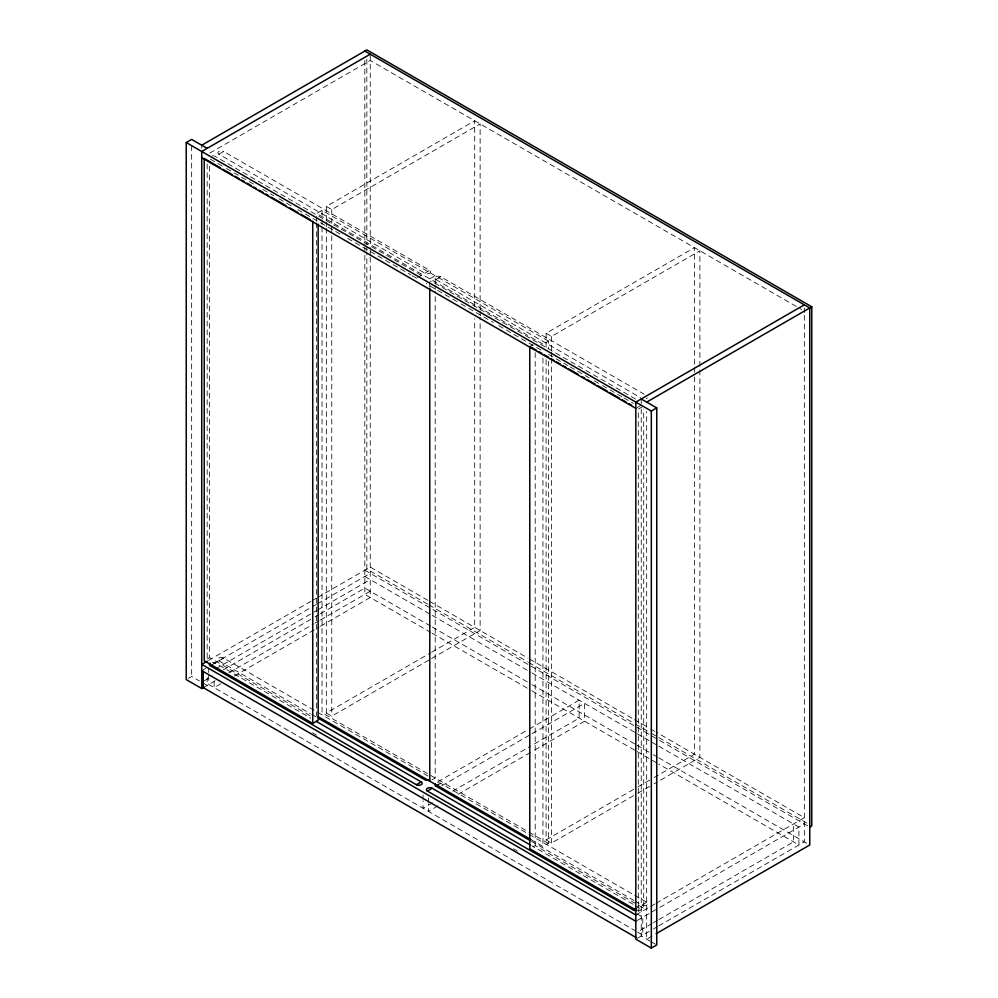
<?xml version="1.0" encoding="UTF-8"?>
<svg xmlns="http://www.w3.org/2000/svg" width="998" height="998" viewBox="0 0 998 998"><rect width="100%" height="100%" fill="white"/><g stroke="black" fill="none" stroke-linecap="round" stroke-linejoin="round"><path stroke-width="0.75" stroke-dasharray="4.99 3.74" d="M209.817 153.081L370.246 60.466L801.631 309.517M218.861 154.216L223.664 151.447L429.701 270.396A3.393 1.959 0 0 1 429.701 273.178A3.393 1.959 0 0 1 424.899 273.178L218.861 154.216A3.393 1.959 0 0 1 218.861 151.447A3.393 1.959 0 0 1 223.664 151.447M326.334 220.458L326.334 206.424L474.699 120.77L474.699 306.261M548.376 341.066L322.03 210.378L316.603 213.522L542.949 344.198L548.376 341.066L548.376 348.838M326.334 206.424L331.76 209.555L480.125 123.902L480.125 309.392M417.576 277.407L421.181 275.323A3.393 1.959 0 0 1 421.618 275.635M424.899 273.178L429.701 270.396M429.776 278.854L435.203 275.722L435.203 283.494M440.704 276.758A3.393 1.959 0 0 0 435.901 276.758A3.393 1.959 0 0 0 435.901 279.527L440.704 276.758L644.047 394.148M546.093 347.329L546.093 333.295L694.458 247.641L694.458 366.116M530.861 345.807L533.032 344.56M546.093 333.295L551.52 336.426L699.885 250.772L699.885 757.382L654.027 783.867M637.161 407.596L641.203 405.263M642.637 406.585L638.296 409.093L638.296 911.399L643.722 908.267L643.722 409.068M207.459 658.905L209.63 657.657L312.798 717.213M208.47 660.476L310.927 601.32M312.274 600.547L316.316 598.201M317.676 597.428L370.246 567.076L428.217 600.534M188.397 678.328L191.653 676.444L199.4 680.923M201.733 670.631L205.775 668.298M213.859 663.62L310.989 607.545M312.274 606.809L316.366 604.439M317.676 603.69L370.246 573.339M211.539 665.055L215.144 662.984L310.752 718.173M223.664 658.056A3.393 1.959 0 0 0 218.861 658.056A3.393 1.959 0 0 0 218.861 660.826L223.664 658.056L316.578 711.699M215.481 668.959L316.416 610.689M317.763 609.903L370.246 579.601M204.428 680.711L212.512 676.045M223.29 669.82L313.597 617.675M314.956 616.901L318.998 614.568M320.346 613.782L364.819 588.109L430.911 626.27M203.28 687.634L217.938 679.176M228.891 672.852L313.684 623.9M314.981 623.151L319.061 620.793M320.37 620.032L370.246 591.24M220.857 683.755L214.133 687.634L214.133 680.174M234.318 675.983L319.111 627.031M320.458 626.257L370.246 597.503L370.246 256.561M326.334 228.243L326.334 713.034L430.188 653.079M431.535 652.293L474.699 627.38L474.699 318.736M326.334 713.034L331.76 716.165L430.225 659.316M431.573 658.543L480.125 630.511L480.125 317.189M431.947 779.912L435.203 778.041L435.203 291.279M437.835 781.796L528.004 729.738M529.352 728.964L579.152 700.209L579.152 718.111L532.046 745.306M438.309 784.752L440.704 783.368L633.281 894.545M441.914 785.713L530.749 734.428M532.084 733.655L584.579 703.341L584.579 721.242L532.084 751.556M432.458 802.804L423.04 808.243L423.04 800.783M452.643 791.152L530.699 746.092M437.885 805.935L428.466 811.374L428.466 803.926M458.07 794.283L530.749 752.33M533.032 846.865L535.202 845.618L643.722 908.267M546.093 359.804L546.093 839.904L636.462 787.734M637.809 786.96L652.642 778.39M653.989 777.617L694.458 754.251L694.458 373.901M530.824 839.505L542.949 846.516L548.376 843.372L548.376 361.276M546.093 839.904L551.52 843.048L636.487 793.984M637.834 793.21L652.68 784.64M635.813 908.629L638.221 907.244L531.834 845.817M641.939 905.086L646.741 902.317A3.393 1.959 0 0 1 646.741 905.086A3.393 1.959 0 0 1 641.939 905.086L635.202 901.206M635.813 914.979L649.473 907.095M650.646 906.421L654.863 903.988M656.035 903.302L804.338 817.686L656.048 732.07M637.161 920.468L804.338 823.949M652.168 923.437L637.36 931.995L642.787 935.126L642.787 917.224L637.36 914.093M653.515 922.663L657.557 920.331M658.892 919.557L793.485 841.85L793.485 823.949M637.36 938.257L652.205 929.687M653.366 929.013L657.595 926.581M658.767 925.895L804.338 841.85L804.338 314.158M652.056 936.037L646.667 939.155L646.667 411.45M435.901 279.527L640.591 397.703M421.181 275.323L215.144 156.362A3.393 1.959 0 0 0 214.582 156.112M635.526 399.075L432.184 281.673A3.393 1.959 0 0 0 430.313 281.124M210.328 159.144L225.149 167.689M226.496 168.475L256.124 185.578M262.848 189.458L273.627 195.683M279.016 198.789L292.476 206.574M297.866 209.68L342.302 235.328M347.691 238.447L410.976 274.986M412.324 275.76L416.366 278.093A3.393 1.959 0 0 0 417.888 278.604M430.063 286.002L459.691 303.105M461.039 303.891L493.361 322.541M498.751 325.66L541.839 350.535M548.576 354.427L568.773 366.091M570.12 366.865L588.97 377.743M594.359 380.862L601.095 384.741M602.443 385.527L622.64 397.179M623.987 397.965L633.406 403.404M429.564 601.32L527.979 658.131M529.327 658.917L633.119 718.847M634.479 719.62L649.299 728.178M650.646 728.964L654.7 731.297M427.506 604.077L366.84 569.047L366.84 252.569M428.853 604.85L527.281 661.674M528.628 662.46L633.805 723.176M635.152 723.949L649.972 732.507M651.332 733.293L807.731 823.587M364.819 570.207L808.405 826.307M364.819 576.47L430.874 614.606M432.221 615.392L530.637 672.203M531.984 672.976L635.788 732.906M637.136 733.692L657.358 745.369M658.705 746.142L798.911 827.093L798.911 844.994L658.705 764.044M432.259 627.043L530.674 683.855M532.021 684.64L635.826 744.57M637.173 745.344L651.993 753.902M653.341 754.688L657.395 757.02M658.742 757.794L809.752 844.994M430.874 632.507L364.819 594.371L364.819 253.729M432.221 633.293L530.637 690.105M531.984 690.878L635.788 750.808M637.136 751.594L657.358 763.27M548.376 843.372L322.03 712.697L322.03 225.935M317.925 712.485L428.354 776.232M634.628 895.318L646.741 902.317M218.861 660.826L310.428 713.695M311.775 714.481L317.164 717.587M531.51 841.339L633.855 900.433M312.474 732.782L316.516 735.114M513.346 848.749L517.388 851.082M636.05 931.234L208.707 684.503L208.707 674.062M202.819 682.894L207.16 685.401L207.16 677.617M650.284 941.239L641.24 936.012L641.24 405.2M651.582 941.987L655.449 944.22M804.338 307.92L804.338 312.599M694.458 367.663L694.458 372.341M641.24 398.975L641.24 403.641M551.52 336.426L551.52 350.46M551.52 352.02L551.52 356.698M551.52 358.257L551.52 843.048M542.949 358.195L542.949 846.516M535.202 352.631L535.202 845.618M480.125 310.952L480.125 315.63M435.203 285.054L435.203 289.719M429.776 281.972L429.776 286.638M428.466 797.951L428.466 802.429M423.04 794.82L423.04 799.298M370.246 55.451L370.246 248.776M370.246 250.336L370.246 255.001M366.84 59.256L366.84 244.772M366.84 246.331L366.84 251.009M364.819 60.404L364.819 245.932M364.819 247.492L364.819 252.17M331.76 209.555L331.76 716.165M326.334 222.018L326.334 226.683M322.03 210.378L322.03 218.163M322.03 219.71L322.03 224.375M316.603 216.628L316.603 221.294M316.603 222.853L316.603 715.828M209.63 166.229L209.63 657.657M208.707 668.099L208.707 672.565M207.16 163.922L207.16 660.489M201.733 145.221L201.733 148.34M191.653 145.633L191.653 676.444M647.365 397.99A3.393 1.959 0 0 1 646.193 398.738M426.608 283.769A3.393 1.959 0 0 1 426.383 283.17M212.2 155.813A3.393 1.959 0 0 1 213.959 155.925M437.773 782.819A3.393 1.959 0 0 1 440.704 783.368M638.221 907.244A3.393 1.959 0 0 1 637.36 910.376M212.2 662.423A3.393 1.959 0 0 1 215.144 662.984"/><path stroke-width="1.5" d="M203.904 687.285L201.733 688.533L186.227 679.588L186.227 142.539L191.653 139.408L207.16 148.353M201.733 145.221L366.84 49.9L811.773 306.785L811.773 825.92L809.752 827.093M370.246 54.191L201.733 151.484L201.733 688.533M804.338 304.814L635.813 402.107L635.813 939.155L651.32 948.1L656.746 944.969L656.746 407.92L641.24 398.975M646.667 402.107L811.773 306.785M207.122 661.25L201.733 664.369L635.813 914.979M186.227 142.539L651.32 411.051L656.746 407.92M220.284 167.751L204.216 158.47L204.216 660.788L312.736 723.438L318.162 720.307L318.162 224.213M416.366 784.702L421.181 781.933A3.393 1.959 0 0 1 421.181 784.702A3.393 1.959 0 0 1 416.366 784.702L210.328 665.753A3.393 1.959 0 0 1 210.091 663.134M432.184 788.283A3.393 1.959 0 0 0 427.381 788.283A3.393 1.959 0 0 0 427.381 791.065L432.184 788.283L530.487 845.044M435.278 783.867A3.393 1.959 0 0 0 435.901 786.137L438.309 784.752M427.381 791.065L633.406 910.014L635.813 908.629M656.098 933.704L809.752 844.994L809.752 307.945L364.819 51.06M222.966 169.298L232.347 174.712M235.029 176.259L239.046 178.58M241.728 180.127L244.398 181.673M247.08 183.22L251.097 185.541M253.779 187.088L256.461 188.634M259.143 190.181L263.16 192.502M265.842 194.049L268.524 195.596M271.194 197.142L285.939 205.65M289.956 207.971L297.99 212.611M300.672 214.158L310.054 219.572M536.475 350.298L529.776 346.431L529.776 848.749L635.614 909.852M539.157 351.845L541.827 353.392M544.509 354.939L548.526 357.259M551.208 358.806L553.89 360.353M556.572 361.9L560.589 364.22M563.271 365.767L565.953 367.314M568.623 368.861L578.004 374.275M582.021 376.595L584.703 378.142M587.385 379.689L595.419 384.33M598.101 385.877L607.483 391.291M610.165 392.838L619.533 398.264M622.216 399.811L626.233 402.132M628.915 403.679L631.597 405.225M201.733 157.759L635.813 408.369M317.95 716.614L530.824 839.505M318.512 718.36L424.899 779.787A3.393 1.959 0 0 0 429.439 779.925M435.901 786.137L530.163 840.565M316.141 721.292L421.181 781.933M201.733 670.631L635.813 921.254M636.013 937.471L203.28 687.634L203.28 671.23M651.32 411.051L651.32 948.1M429.776 288.185L429.776 781.172M312.736 221.119L312.736 723.438M636.35 910.563A3.393 1.959 0 0 1 633.406 910.014"/></g></svg>
